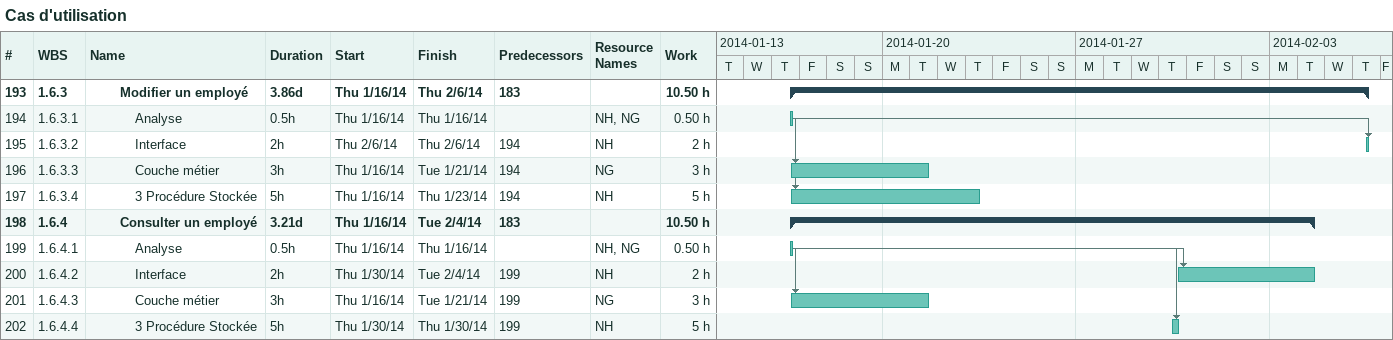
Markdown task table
Cas d'utilisation

| ID | WBS | Task | Duration | Start | Finish | Predecessors | Resources | Work (h) |
|---|---|---|---|---|---|---|---|---|
| 193 | 1.6.3 | **Modifier un employé** | 3.86d | 2014-01-16 | 2014-02-06 | 183 |  | 10.50 |
| 194 | 1.6.3.1 | Analyse | 0.5h | 2014-01-16 | 2014-01-16 |  | NH, NG | 0.50 |
| 195 | 1.6.3.2 | Interface | 2h | 2014-02-06 | 2014-02-06 | 194 | NH | 2 |
| 196 | 1.6.3.3 | Couche métier | 3h | 2014-01-16 | 2014-01-21 | 194 | NG | 3 |
| 197 | 1.6.3.4 | 3 Procédure Stockée | 5h | 2014-01-16 | 2014-01-23 | 194 | NH | 5 |
| 198 | 1.6.4 | **Consulter un employé** | 3.21d | 2014-01-16 | 2014-02-04 | 183 |  | 10.50 |
| 199 | 1.6.4.1 | Analyse | 0.5h | 2014-01-16 | 2014-01-16 |  | NH, NG | 0.50 |
| 200 | 1.6.4.2 | Interface | 2h | 2014-01-30 | 2014-02-04 | 199 | NH | 2 |
| 201 | 1.6.4.3 | Couche métier | 3h | 2014-01-16 | 2014-01-21 | 199 | NG | 3 |
| 202 | 1.6.4.4 | 3 Procédure Stockée | 5h | 2014-01-30 | 2014-01-30 | 199 | NH | 5 |
